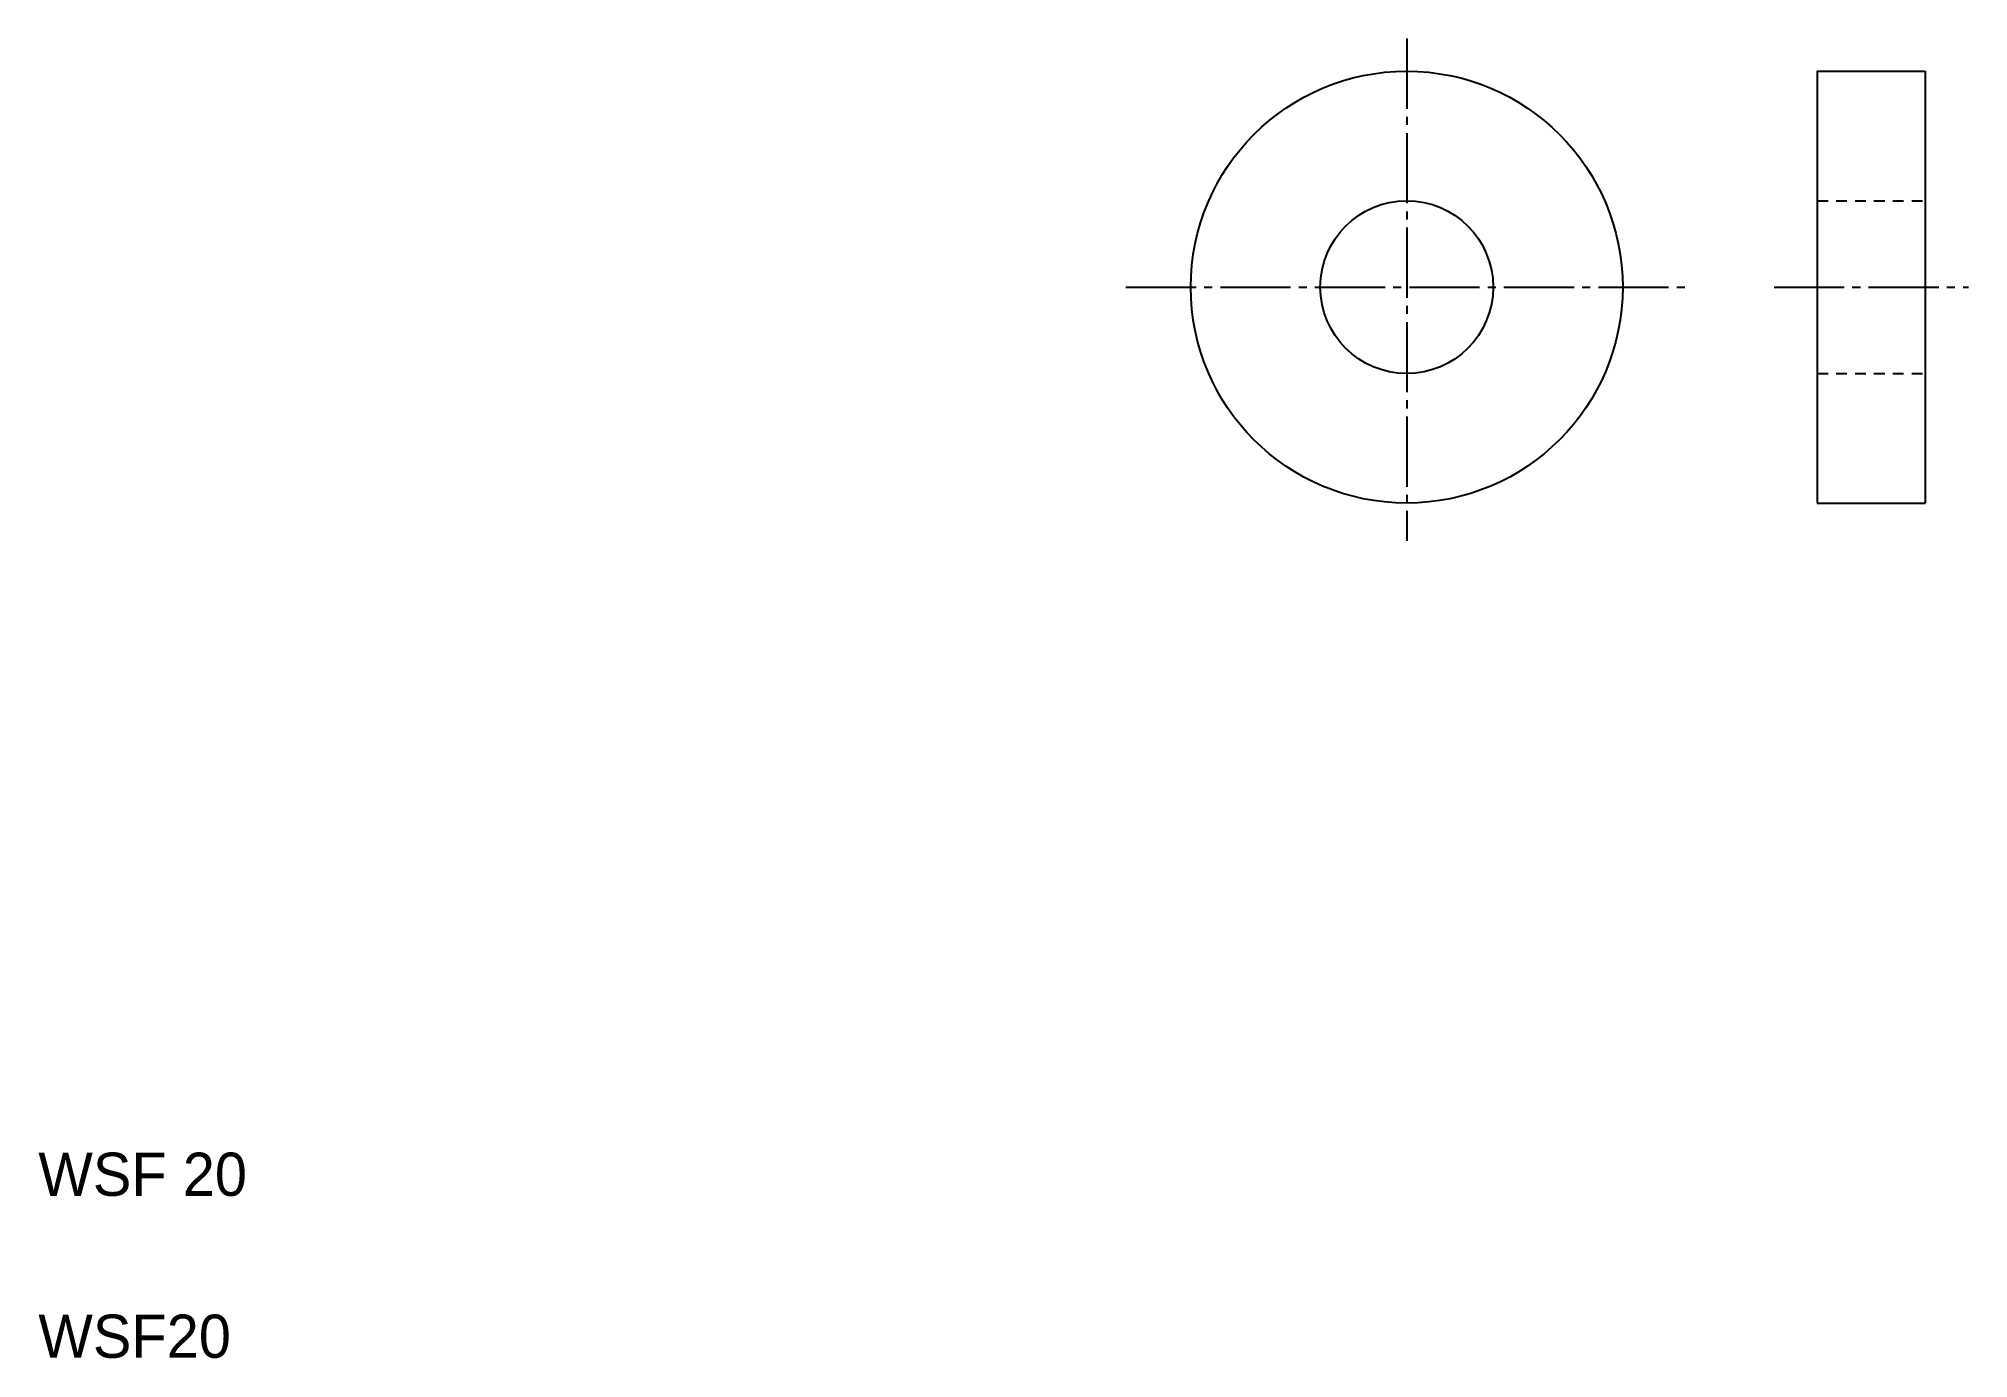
# Model space of a CAD drawing. Extents: x 5 to 94.4, y 5 to 66.1.
import ezdxf

# ---------------------------------------------------------------- set-up
doc = ezdxf.new("R2010")
doc.units = 0
doc.header["$LTSCALE"] = 0.25
doc.linetypes.add('CENTER', pattern=[17.5, 13, -1.5, 1.5, -1.5])
doc.linetypes.add('DASHED', pattern=[3.5, 2, -1.5])
doc.layers.get('0').update_dxf_attribs({"linetype": 'CONTINUOUS'})
doc.layers.add('CENTER', color=1, linetype='CENTER')

msp = doc.modelspace()

# ---------------------------------------------------------------- linework, layer by layer
at = {"color": 7, "linetype": 'CONTINUOUS'}
for p, q in [((87.358, 64.579), (87.358, 44.579)), ((87.358, 64.579), (92.358, 64.579)), ((92.358, 64.579), (92.358, 44.579)), ((87.358, 44.579), (92.358, 44.579))]:
    msp.add_line(p, q, dxfattribs=at)
for p, q in [((87.358, 59.579), (87.358, 59.579)), ((87.358, 54.579), (87.358, 54.579))]:
    msp.add_line(p, q)
at = {"color": 3, "linetype": 'DASHED'}
for p, q in [((87.358, 58.579), (92.358, 58.579)), ((87.358, 50.579), (92.358, 50.579))]:
    msp.add_line(p, q, dxfattribs=at)
at = {"color": 7, "linetype": 'CONTINUOUS'}
for radius in [10, 4]:
    msp.add_circle((68.353, 54.579), radius, dxfattribs=at)
at = {"layer": 'CENTER', "color": 1, "linetype": 'CENTER'}
for p, q in [((68.353, 66.088), (68.353, 42.828)), ((55.353, 54.579), (81.353, 54.579)), ((85.358, 54.579), (94.358, 54.579))]:
    msp.add_line(p, q, dxfattribs=at)

# ---------------------------------------------------------------- texts
for s, p in [('WSF 20', (5, 12.5)), ('WSF20', (5, 5))]:
    msp.add_text(s, height=2).set_placement(p)

doc.saveas('drawing.dxf')
